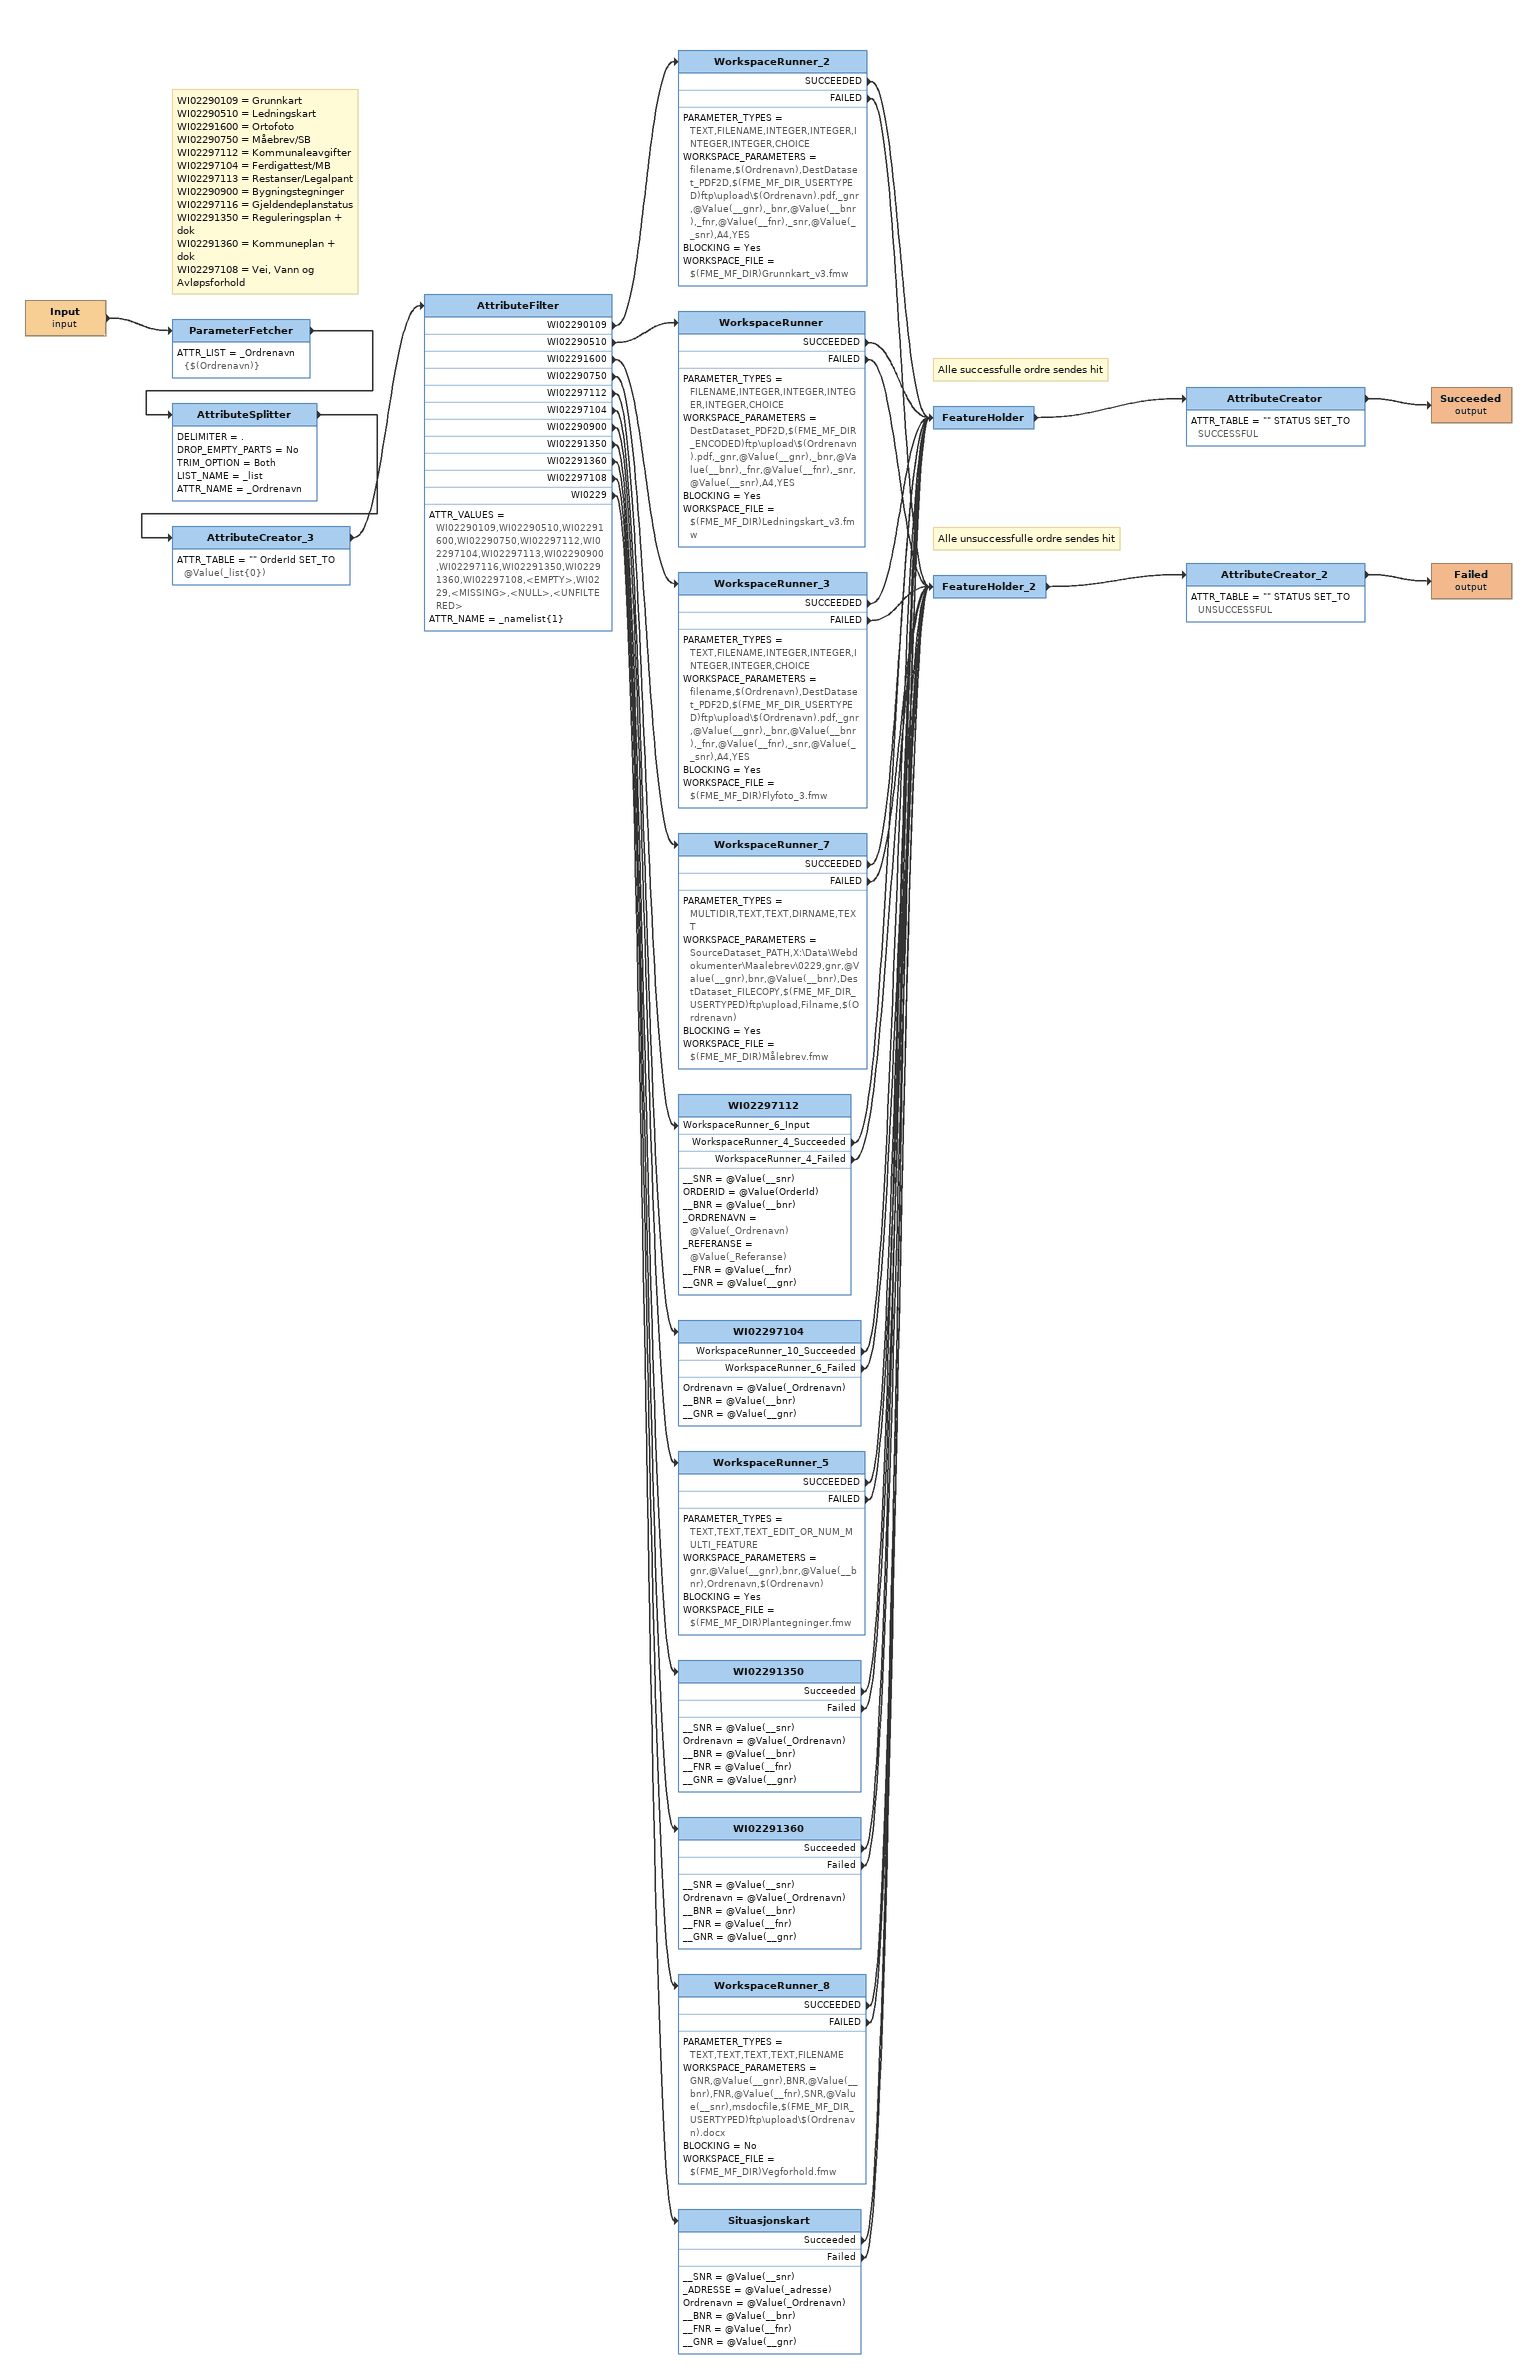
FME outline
Input (input)
    -> ParameterFetcher
ParameterFetcher
    ATTR_LIST = _Ordrenavn {$(Ordrenavn)}
    -> AttributeSplitter
AttributeSplitter
    DELIMITER = .
    DROP_EMPTY_PARTS = No
    TRIM_OPTION = Both
    LIST_NAME = _list
    ATTR_NAME = _Ordrenavn
    -> AttributeCreator_3
AttributeCreator_3
    ATTR_TABLE = "" OrderId SET_TO @Value(_list{0})
    -> AttributeFilter
Note: WI02290109 = Grunnkart / WI02290510 = Ledningskart / WI02291600 = Ortofoto / WI02290750 = Måebrev/SB / WI02297112 = Kommunaleavgifter / WI02297104 = Ferdigattest/MB / WI02297113 = Restanser/Legalpant / WI02290900 = Bygningstegninger / WI02297116 = Gjeldendeplanstatus / WI02291350 = Reguleringsplan + dok / WI02291360 = Kommuneplan + dok / WI02297108 = Vei, Vann og Avløpsforhold
AttributeFilter
    ATTR_VALUES = WI02290109,WI02290510,WI02291600,WI02290750,WI02297112,WI02297104,WI02297113,WI02290900,WI02297116,WI02291350,WI02291360,WI02297108,<EMPTY>,WI0229,<MISSING>,<NULL>,<UNFILTERED>
    ATTR_NAME = _namelist{1}
    WI02290109 -> WorkspaceRunner_2
    WI02290510 -> WorkspaceRunner
    WI02291600 -> WorkspaceRunner_3
    WI02290750 -> WorkspaceRunner_7
    WI02297112 -> WI02297112 [WorkspaceRunner_6_Input]
    WI02297104 -> WI02297104
    WI02290900 -> WorkspaceRunner_5
    WI02291350 -> WI02291350
    WI02291360 -> WI02291360
    WI02297108 -> WorkspaceRunner_8
    WI0229 -> Situasjonskart
WorkspaceRunner_2
    PARAMETER_TYPES = TEXT,FILENAME,INTEGER,INTEGER,INTEGER,INTEGER,CHOICE
    WORKSPACE_PARAMETERS = filename,$(Ordrenavn),DestDataset_PDF2D,$(FME_MF_DIR_USERTYPED)ftp\upload\$(Ordrenavn).pdf,_gnr,@Value(__gnr),_bnr,@Value(__bnr),_fnr,@Value(__fnr),_snr,@Value(__snr),A4,YES
    BLOCKING = Yes
    WORKSPACE_FILE = $(FME_MF_DIR)Grunnkart_v3.fmw
    SUCCEEDED -> FeatureHolder
    FAILED -> FeatureHolder_2
WorkspaceRunner
    PARAMETER_TYPES = FILENAME,INTEGER,INTEGER,INTEGER,INTEGER,CHOICE
    WORKSPACE_PARAMETERS = DestDataset_PDF2D,$(FME_MF_DIR_ENCODED)ftp\upload\$(Ordrenavn).pdf,_gnr,@Value(__gnr),_bnr,@Value(__bnr),_fnr,@Value(__fnr),_snr,@Value(__snr),A4,YES
    BLOCKING = Yes
    WORKSPACE_FILE = $(FME_MF_DIR)Ledningskart_v3.fmw
    SUCCEEDED -> FeatureHolder
    FAILED -> FeatureHolder_2
WorkspaceRunner_3
    PARAMETER_TYPES = TEXT,FILENAME,INTEGER,INTEGER,INTEGER,INTEGER,CHOICE
    WORKSPACE_PARAMETERS = filename,$(Ordrenavn),DestDataset_PDF2D,$(FME_MF_DIR_USERTYPED)ftp\upload\$(Ordrenavn).pdf,_gnr,@Value(__gnr),_bnr,@Value(__bnr),_fnr,@Value(__fnr),_snr,@Value(__snr),A4,YES
    BLOCKING = Yes
    WORKSPACE_FILE = $(FME_MF_DIR)Flyfoto_3.fmw
    SUCCEEDED -> FeatureHolder
    FAILED -> FeatureHolder_2
WorkspaceRunner_7
    PARAMETER_TYPES = MULTIDIR,TEXT,TEXT,DIRNAME,TEXT
    WORKSPACE_PARAMETERS = SourceDataset_PATH,X:\Data\Webdokumenter\Maalebrev\0229,gnr,@Value(__gnr),bnr,@Value(__bnr),DestDataset_FILECOPY,$(FME_MF_DIR_USERTYPED)ftp\upload,Filname,$(Ordrenavn)
    BLOCKING = Yes
    WORKSPACE_FILE = $(FME_MF_DIR)Målebrev.fmw
    SUCCEEDED -> FeatureHolder
    FAILED -> FeatureHolder_2
WI02297112
    __SNR = @Value(__snr)
    ORDERID = @Value(OrderId)
    __BNR = @Value(__bnr)
    _ORDRENAVN = @Value(_Ordrenavn)
    _REFERANSE = @Value(_Referanse)
    __FNR = @Value(__fnr)
    __GNR = @Value(__gnr)
    WorkspaceRunner_4_Succeeded -> FeatureHolder
    WorkspaceRunner_4_Failed -> FeatureHolder_2
WI02297104
    Ordrenavn = @Value(_Ordrenavn)
    __BNR = @Value(__bnr)
    __GNR = @Value(__gnr)
    WorkspaceRunner_10_Succeeded -> FeatureHolder
    WorkspaceRunner_6_Failed -> FeatureHolder_2
WorkspaceRunner_5
    PARAMETER_TYPES = TEXT,TEXT,TEXT_EDIT_OR_NUM_MULTI_FEATURE
    WORKSPACE_PARAMETERS = gnr,@Value(__gnr),bnr,@Value(__bnr),Ordrenavn,$(Ordrenavn)
    BLOCKING = Yes
    WORKSPACE_FILE = $(FME_MF_DIR)Plantegninger.fmw
    SUCCEEDED -> FeatureHolder
    FAILED -> FeatureHolder_2
WI02291350
    __SNR = @Value(__snr)
    Ordrenavn = @Value(_Ordrenavn)
    __BNR = @Value(__bnr)
    __FNR = @Value(__fnr)
    __GNR = @Value(__gnr)
    Succeeded -> FeatureHolder
    Failed -> FeatureHolder_2
WI02291360
    __SNR = @Value(__snr)
    Ordrenavn = @Value(_Ordrenavn)
    __BNR = @Value(__bnr)
    __FNR = @Value(__fnr)
    __GNR = @Value(__gnr)
    Succeeded -> FeatureHolder
    Failed -> FeatureHolder_2
WorkspaceRunner_8
    PARAMETER_TYPES = TEXT,TEXT,TEXT,TEXT,FILENAME
    WORKSPACE_PARAMETERS = GNR,@Value(__gnr),BNR,@Value(__bnr),FNR,@Value(__fnr),SNR,@Value(__snr),msdocfile,$(FME_MF_DIR_USERTYPED)ftp\upload\$(Ordrenavn).docx
    BLOCKING = No
    WORKSPACE_FILE = $(FME_MF_DIR)Vegforhold.fmw
    SUCCEEDED -> FeatureHolder
    FAILED -> FeatureHolder_2
Situasjonskart
    __SNR = @Value(__snr)
    _ADRESSE = @Value(_adresse)
    Ordrenavn = @Value(_Ordrenavn)
    __BNR = @Value(__bnr)
    __FNR = @Value(__fnr)
    __GNR = @Value(__gnr)
    Succeeded -> FeatureHolder
    Failed -> FeatureHolder_2
Note: Alle successfulle ordre sendes hit
FeatureHolder
    -> AttributeCreator
AttributeCreator
    ATTR_TABLE = "" STATUS SET_TO SUCCESSFUL
    -> Succeeded (output)
Succeeded (output)
Note: Alle unsuccessfulle ordre sendes hit
FeatureHolder_2
    -> AttributeCreator_2
AttributeCreator_2
    ATTR_TABLE = "" STATUS SET_TO UNSUCCESSFUL
    -> Failed (output)
Failed (output)
